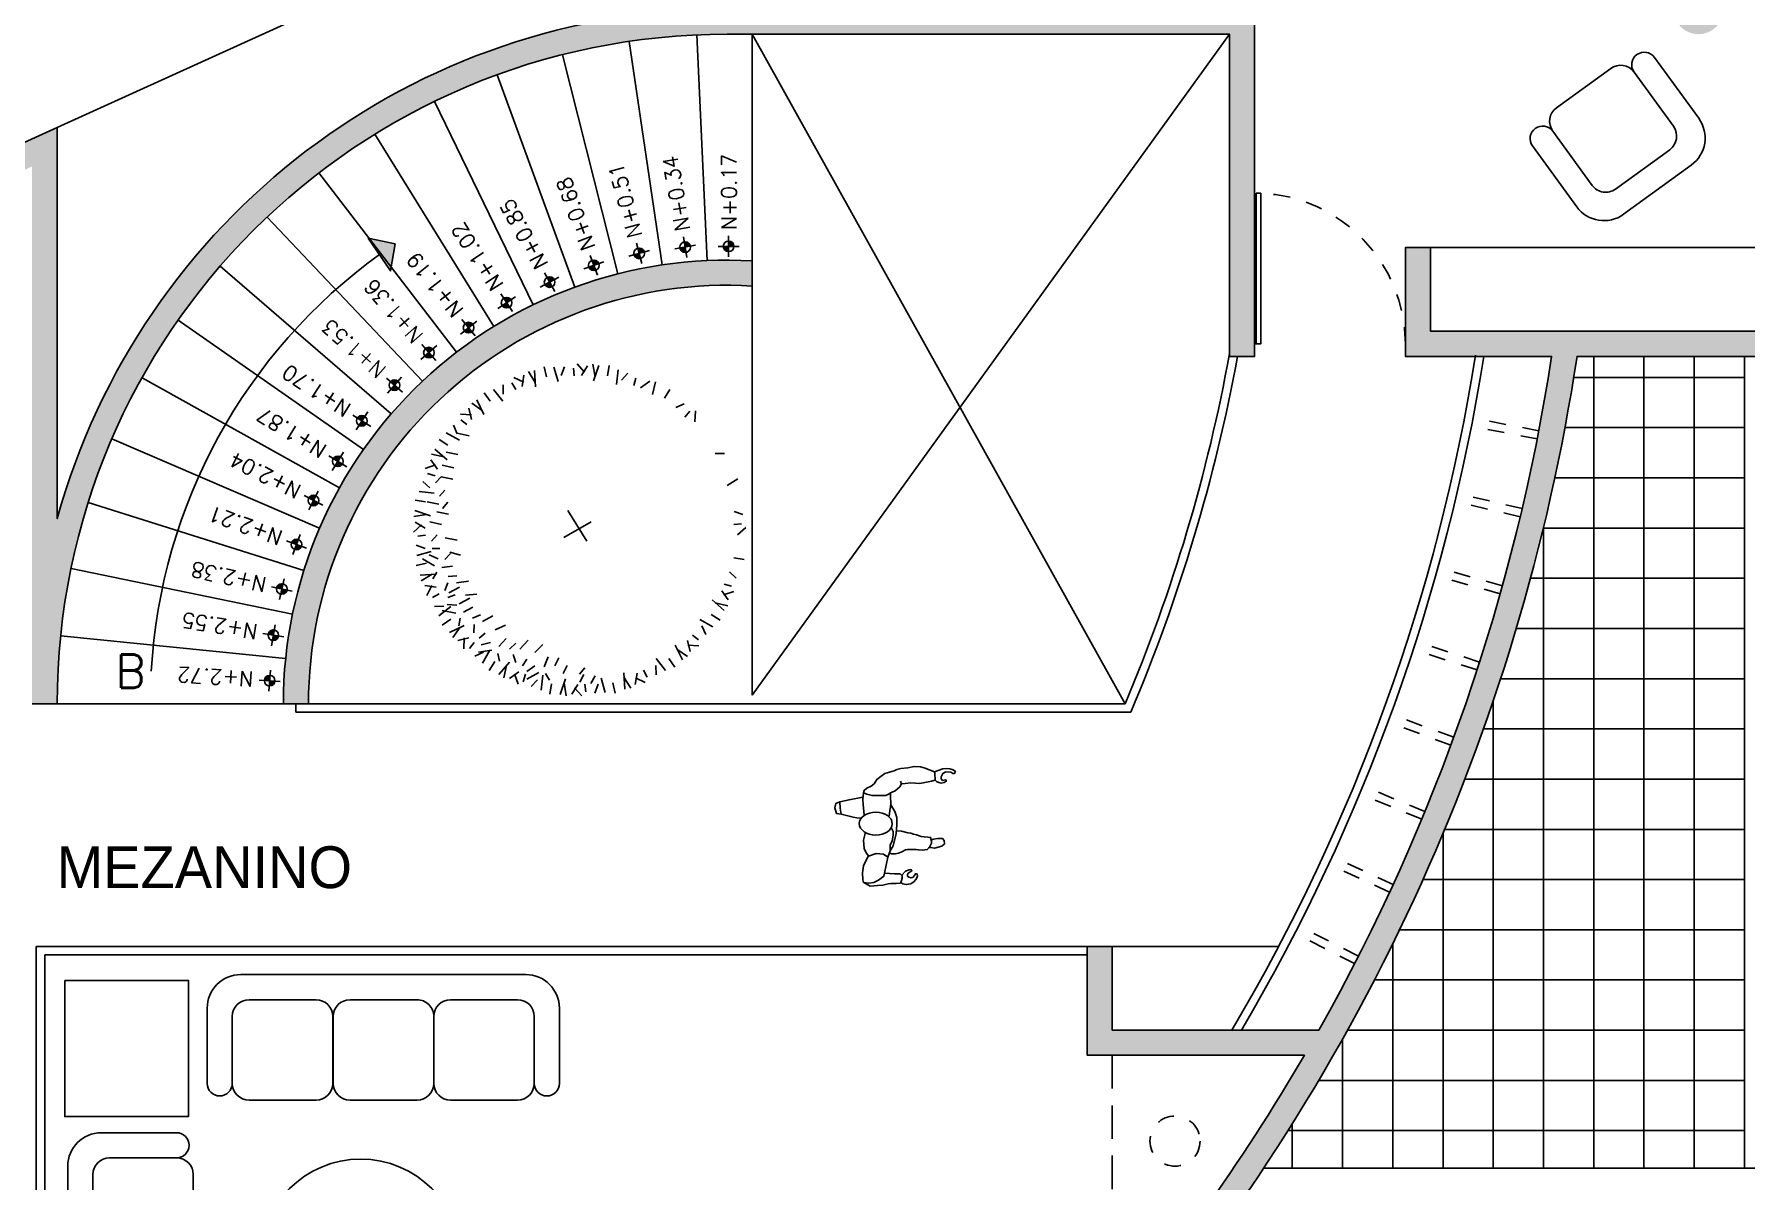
# Model space of a CAD drawing. Extents: x 2414.5 to 2499.6, y 2435.1 to 2467.4.
# Drawn here: x 2479.27 to 2489.49, y 2455.45 to 2462.3 of the extents above; entities that cross this region are included whole.
import ezdxf

# ---------------------------------------------------------------- set-up
doc = ezdxf.new("R2010")
doc.units = 0
doc.header["$LTSCALE"] = 4
doc.header["$MEASUREMENT"] = 0
doc.linetypes.add('HIDDEN2', pattern=[0.1875, 0.125, -0.0625])
doc.linetypes.add('OCULTA1', pattern=[0.15000000000000002, 0.1, -0.05])
doc.layers.get('0').update_dxf_attribs({"linetype": 'CONTINUOUS'})
for name, color, linetype in [('AMBIENTE', 7, 'CONTINUOUS'), ('calidad', 251, 'CONTINUOUS'), ('MUE', 7, 'CONTINUOUS'), ('MUEBLES', 7, 'CONTINUOUS'), ('Muros', 2, 'CONTINUOUS'), ('NIVEL', 7, 'CONTINUOUS'), ('Pisos', 8, 'CONTINUOUS'), ('PUERTA', 7, 'CONTINUOUS'), ('TREE', 7, 'CONTINUOUS')]:
    doc.layers.add(name, color=color, linetype=linetype)
doc.styles.add('INCESED901 NDLT BT', font='')
doc.styles.add('ROMANS', font='ROMANS.SHX')
doc.styles.get('INCESED901 NDLT BT').set_extended_font_data('Incised901 NdIt BT')

# ---------------------------------------------------------------- blocks, each defined once
blk = doc.blocks.new('ARBOL-4')
at = {"layer": 'TREE', "color": 7, "linetype": 'ByBlock'}
for p, q in [((-0.131980244508668, 0.4407676417932009), (-0.14039903898788, 0.462323754077488)), ((-0.1325545432664512, 0.4775362781636545), (-0.1051671344409897, 0.4595921490329715)), ((-0.101862698189052, 0.4798959120183497), (-0.1117771930132676, 0.4473156482158345)), ((-0.08722537744824876, 0.4888667905146917), (-0.07116966704279548, 0.453924520719454)), ((-0.07258568456927605, 0.4411756187037668), (-0.06928243438642312, 0.4898104068427642)), ((-0.0362285833164151, 0.4661998354675347), (-0.03906299050754569, 0.4973640817434557)), ((-0.003647133444701467, 0.44778330513833), (-0.01025956415560358, 0.4921688546284315)), ((0.007684564975079411, 0.4647814458028847), (0.02090468212031737, 0.4893344474371872)), ((0.04687607341929834, 0.4586414162907886), (0.04734728854873538, 0.48177840039844)), ((0.06041623852092926, 0.4928309814916361), (0.0788519840571098, 0.4657720602460813)), ((0.08967479878583617, 0.4832657382943637), (0.06804707276319277, 0.4569596123129713)), ((0.1019056176940012, 0.4362890237467809), (0.1235691505862633, 0.4799576099585181)), ((0.1066309264031133, 0.4859522891840129), (0.10809264088698, 0.447525586933665)), ((0.1450715525663782, 0.4454951251337036), (0.154378942507492, 0.4753718150868167)), ((-0.2674405801976718, 0.4173738428980585), (-0.2392352102342556, 0.3912356493817981)), ((-0.2356646462624212, 0.3789153133001548), (-0.2512245686850747, 0.4251120977477001)), ((-0.2116514177168938, 0.4159479352836399), (-0.2261961092397087, 0.4436552638913724)), ((-0.1745023820024016, 0.4114016609208591), (-0.1975970858222809, 0.4498780939534015)), ((-0.1705381645767829, 0.4314423484175052), (-0.1677203958693099, 0.4591854838945153)), ((0.1681251862037243, 0.4160120886343748), (0.1790017112364239, 0.4595494570281744)), ((0.1804261012130155, 0.4007190421153553), (0.202521482770635, 0.4149486871678789)), ((0.1850992172560382, 0.4273798696391964), (0.2067090398440996, 0.4450047655054448)), ((0.2189577621873013, 0.406709281073006), (0.2282472486938332, 0.4279047409109751)), ((0.2679219486349211, 0.4130808250500024), (0.2378736166447197, 0.3970537061047708)), ((0.2445510237537292, 0.4331147237315349), (0.2512284308625112, 0.4010604858410716)), ((0.2846154664071037, 0.4090740453136732), (0.2712606521893122, 0.373013027686909)), ((-0.3224361764189325, 0.3324381528402398), (-0.3304497358915341, 0.359147781275766)), ((-0.290381938528526, 0.3558090777213181), (-0.3064090574739566, 0.372502595493529)), ((-0.3049832693659482, 0.3895590936825499), (-0.2728136819769134, 0.3834615876628789)), ((-0.277530694666666, 0.4034843717249146), (-0.2742225663307636, 0.3695900199244022)), ((0.1944704704369542, 0.364999468214279), (0.2178413953181462, 0.373013027686909)), ((0.2071357296485985, 0.3806851434338228), (0.229231111206218, 0.3949147884863464)), ((0.2612445415259117, 0.364999468214279), (0.2979702806248952, 0.3970537061047708)), ((0.3046476877336772, 0.3569859087417058), (0.3246799090604782, 0.3810265871595391)), ((-0.3544904143095664, 0.3023898208502374), (-0.3785310927271439, 0.3224220421769246)), ((0.2371840616385725, 0.3326037865981277), (0.259279443196192, 0.346833431650623)), ((0.247200172301973, 0.3005495487076359), (0.2692955538595925, 0.3147791937601596)), ((0.3052708275731675, 0.3209952793400532), (0.3048770191194308, 0.3443538615076136)), ((0.3146637983970777, 0.3209248911149132), (0.3413734268326607, 0.3569859087417058)), ((0.3209513409910869, 0.3080869279054355), (0.3621972090054442, 0.3074048316551625)), ((0.3346960197236513, 0.324931670851214), (0.3614056481592343, 0.332945230323844)), ((0.3580669446048432, 0.2928774329607791), (0.3747604623770258, 0.3089045519059823)), ((0.3918169605658477, 0.3074787637982013), (0.3857194545464608, 0.2753091764091948)), ((0.2732906048368022, 0.281631027668567), (0.2987246899490401, 0.3016434769087937)), ((0.3213451494448236, 0.2847283457378467), (0.3505117465647345, 0.2871650169981876)), ((0.3321488770154701, 0.2553595939658351), (0.3525749067957804, 0.2666978369244646)), ((0.4057422386083545, 0.2800261890988338), (0.3718478868077, 0.2767180607630166)), ((0.4196317097814699, 0.269936074629868), (0.3934935162651527, 0.2417307046664234)), ((-0.424884375207057, 0.182841350372513), (-0.442509271073277, 0.2044511729606597)), ((-0.4306192292992819, 0.2422931568703177), (-0.398564991408648, 0.248970563979185)), ((-0.4042137866406392, 0.2166998953038046), (-0.4254092464786936, 0.2259893818102796)), ((0.268807627443266, 0.2418120451635843), (0.3013129281180227, 0.2500315206116568)), ((0.3002999237637596, 0.2082091482384953), (0.3344745762155981, 0.2193200257804051)), ((0.3601712002966906, 0.2237600869088681), (0.3649167166593088, 0.2480066813021438)), ((0.3811731801836231, 0.2381601406947027), (0.4273699646309979, 0.2537200631174699)), ((0.3980189924607203, 0.1977571669368672), (0.4056380391834864, 0.2198417446555254)), ((0.4182058021669945, 0.2141469121491753), (0.4459131307748976, 0.2286916036719333)), ((0.336457574496535, 0.1984057985739014), (0.3620872667402182, 0.2042202254590109)), ((0.354504046145621, 0.1717047504822915), (0.3852489289993173, 0.1818113319217787)), ((0.4007198922788575, 0.1581796551819821), (0.4289609190198007, 0.1504938134572171)), ((0.4083389390016237, 0.1802642329006403), (0.4468640861553013, 0.1655163543977096)), ((0.4136595278043842, 0.1769978764346831), (0.452135960836813, 0.200092580254676)), ((0.4337002153010872, 0.1730336590091497), (0.4614433507779268, 0.1702158903015629)), ((-0.4834567947518735, 0.1043730595198156), (-0.4450300925013835, 0.1058347740035117)), ((0.3366725312664585, 0.135820415025762), (0.3700287486176421, 0.1324267278554316)), ((0.4008273706635919, 0.126886963407884), (0.4238994676020411, 0.1305553130157477)), ((0.416352073135613, 0.08760894078105252), (0.4291042235327041, 0.1087702244251147)), ((0.4430255086767829, 0.1344757389408642), (0.4645816209608711, 0.1428945334201899)), ((0.4821537789018748, 0.1043581926212482), (0.4495735150994733, 0.1142726874456343)), ((0.4797941450472081, 0.1350500376985906), (0.4618500159165251, 0.1076626288730438)), ((0.3547727421075706, 0.0934730210471173), (0.3906865547639882, 0.09222541115400418)), ((0.3853968766291018, 0.07189424082227447), (0.4114695604198459, 0.06859214384579104)), ((0.4430238417294277, 0.05022948146401518), (0.4577367741489979, 0.06837632872722565)), ((0.4434334855870929, 0.07508117900150069), (0.4920682737263178, 0.07177792881873302)), ((0.4911246573981316, 0.08972087188038813), (0.4561823876028939, 0.073665161474878)), ((-0.462285951370859, 0.005426698091667959), (-0.48683895300519, 0.0186468152368775)), ((0.0008256642795458902, 0.04045030957337303), (0.004164367833936922, -0.06773274330697632)), ((0.364193408068104, 0.0130096981878296), (0.3943772899981468, -0.001587822842623154)), ((0.3881597776519357, 0.01333742632095891), (0.4240735903085806, 0.01208981642784579)), ((0.3932227165737459, 0.04063120614347326), (0.4255701105505523, 0.0396129169034225)), ((0.4320255511149753, 0.01211502357591598), (0.4559347228587285, -0.004766305190941011)), ((0.4467384835345456, 0.0302618708391833), (0.4778962085106286, 0.00322702188654489)), ((0.4500411720218835, 0.006142627877096629), (0.4944267215118998, 0.01275505858774295)), ((0.4684577023510883, 0.03872407774863973), (0.4996219486270093, 0.04155848493994085)), ((-0.03923877837382861, -0.003624267526049607), (0.05424492115071189, -0.003624267526049607)), ((0.3667183808722712, -0.03297447214956151), (0.4000396178953451, -0.04643008931179793)), ((0.3981758883153361, -0.03073715077843531), (0.4340897009715263, -0.03198476067154843)), ((0.4214238168347038, -0.01732724774126382), (0.4443591455324167, -0.021771248585992)), ((0.4225783902591047, -0.05954627672736024), (0.4417990771514724, -0.0440226669471997)), ((0.4608992831742853, -0.0443805789870737), (0.4840362672819083, -0.04485179411659601)), ((0.4670393126864383, -0.005189070542911622), (0.4915923143205418, -0.01840918768812116)), ((0.3847765730404262, -0.09578020146113886), (0.4148249050304003, -0.1078005406700413)), ((0.3881152765948173, -0.06372596357064708), (0.4114862014760092, -0.07574630277957795)), ((0.4348571263569738, -0.1037937609337405), (0.4548893476837748, -0.09177342172480962)), ((0.4385468906302776, -0.09941012326203236), (0.4822154768421569, -0.1210736561540386)), ((0.4855236051780594, -0.08717930435349786), (0.459217479196468, -0.06555157833074077)), ((0.4950888483749623, -0.05792074408887515), (0.4680299271294643, -0.0763564896247999)), ((-0.4750407837316288, -0.1348124101498627), (-0.4570966546007185, -0.1074250013242875)), ((-0.4382721473609763, -0.1342381113921363), (-0.4598282596452918, -0.1426569058714335)), ((0.3480508339414428, -0.1118073204063421), (0.3714217588226347, -0.1358479988242038)), ((0.3714217588226347, -0.131841219087903), (0.3947926837035993, -0.123827659615273)), ((0.4114862014760092, -0.1358479988242038), (0.4281797192481918, -0.1598886772420656)), ((0.4315184228025828, -0.123827659615273), (0.4515506441291564, -0.1598886772420656)), ((0.4477529920172856, -0.1425760581343809), (0.4776296819702566, -0.1518834480754947)), ((0.4882101560676801, -0.1041354319710592), (0.4497834538171901, -0.1055971464547838)), ((-0.4289468539852805, -0.1727960314604218), (-0.4566899894623475, -0.169978262752835)), ((0.3346960197236513, -0.1558818975057363), (0.3614056481592343, -0.1799225759235981)), ((0.3780991659314168, -0.1999564746051306), (0.4014700908126088, -0.1919429151325005)), ((0.3914539801492083, -0.1598886772420656), (0.4114862014760092, -0.171909016450968)), ((0.4182699555178715, -0.1656296917716134), (0.4618073239116711, -0.1765062168041709)), ((0.4296377365226363, -0.1826037228238135), (0.4472626323890836, -0.2042135454119318)), ((-0.4134524408516427, -0.2139092846004189), (-0.441159769459091, -0.2284539761232054)), ((-0.4148783484658907, -0.2696984470811685), (-0.3887401549495735, -0.2414930771176955)), ((0.3180025019514687, -0.2360174922318947), (0.3447121303870517, -0.260058170649728)), ((0.3513895374958338, -0.219990373286663), (0.3780991659314168, -0.2440310517045248)), ((0.4153386919335844, -0.2654264542026965), (0.3993115729883812, -0.2353781222126941)), ((0.4353725906150885, -0.2420555293215898), (0.4033183527244546, -0.2487329364304856)), ((0.4089671479564458, -0.2164622677550767), (0.4301626077942728, -0.2257517542615233)), ((-0.4009888772927752, -0.2797885615501343), (-0.3670945254921207, -0.2764804332142603)), ((-0.3533135832890366, -0.2926398054120227), (-0.3700071010612191, -0.3086669243572544)), ((0.2912928735158857, -0.3041327477491222), (0.3146637983970777, -0.2961191882765206)), ((0.3013089841792862, -0.2680717301223581), (0.3246799090604782, -0.260058170649728)), ((0.3280186126148692, -0.2760852895949881), (0.3547282410504522, -0.3001259680128499)), ((0.359243775625373, -0.3021521933015379), (0.3832844540429505, -0.3221844146281967)), ((0.3672573350977473, -0.2587490470938008), (0.3993115729883812, -0.2954747861926421)), ((0.4113319121970562, -0.282119971974879), (0.3752708945703489, -0.2687651577570875)), ((-0.329942658408072, -0.3246940433025145), (-0.3566522868434276, -0.3327076027750877)), ((-0.3099104370812711, -0.3206872635661853), (-0.3366200655168541, -0.3567482811929494)), ((-0.2998943264178706, -0.3567482811929494), (-0.3199265477446716, -0.3807889596108112)), ((0.2345349130903287, -0.3482073248485165), (0.2612445415259117, -0.3722480032663498)), ((0.2545671344171296, -0.3201598666943823), (0.2812767628527126, -0.3442005451122157)), ((0.2812767628527126, -0.3442005451122157), (0.3046476877336772, -0.3361869856395856)), ((0.2951352998443326, -0.3555714501726186), (0.3111624187893085, -0.3722649679448296)), ((0.3231827579984383, -0.3121683039648815), (0.359243775625373, -0.3388779324003792)), ((0.3271895377347391, -0.3322005252915119), (0.3352030972073408, -0.3589101537270665)), ((-0.2564911802101051, -0.3647618406655795), (-0.2932169193090886, -0.3968160785560144)), ((-0.2798621050912971, -0.4088364177649737), (-0.2665072908735056, -0.3727754001382095)), ((-0.2631685873191145, -0.4128431975012745), (-0.2331202553291405, -0.3968160785560144)), ((-0.2397976624379226, -0.432877096182807), (-0.246475069546932, -0.4008228582923437)), ((-0.2142044008714947, -0.4064716535242781), (-0.2234938873780266, -0.4276671133622187)), ((0.147728620675025, -0.4083090208931424), (0.1744382491103806, -0.4323496993110041)), ((0.2044865811003547, -0.376254783002679), (0.2311962095359377, -0.4002954614205123)), ((0.2404180075782278, -0.3786776857513985), (0.2559779300008813, -0.4248744701989722)), ((0.2721939415134784, -0.417136215349359), (0.2439885715498349, -0.3909980218330418)), ((0.3097366306817548, -0.3893214661337936), (0.27756704329272, -0.3832239601141794)), ((0.2822840559824726, -0.4032467441762151), (0.2789759276465702, -0.3693523923756743)), ((-0.1803458559402316, -0.4271422420904969), (-0.201955678528293, -0.4447671379566884)), ((-0.1633718248879177, -0.4157744610856469), (-0.1742483499206173, -0.4593118294794749)), ((-0.1403181912510263, -0.4452574975849757), (-0.1496255811919127, -0.4751341875380888)), ((-0.09715225637864933, -0.436051396198053), (-0.118815789270684, -0.4797199824097902)), ((-0.1018775650877615, -0.4857146616353134), (-0.1033392795714008, -0.4472879593849655)), ((-0.08492143747002956, -0.4830281107456642), (-0.06329371144738616, -0.4567219847642718)), ((-0.0421227121037191, -0.4584037887420891), (-0.04259392723315614, -0.4815407728497405)), ((0.008400494760508082, -0.4475456775896305), (0.01501292547118283, -0.491931227079732)), ((0.07733904588508267, -0.4409379911550388), (0.07403579570222973, -0.4895727792940363)), ((0.091978738763828, -0.4886291629659354), (0.07592302835837472, -0.4536868931707261)), ((0.1066160595046313, -0.4796582844696502), (0.1165305543290742, -0.447078020667135)), ((0.1373079045822578, -0.477298650614955), (0.1099204957565689, -0.459354521484272)), ((0.1367336058242472, -0.4405300142445014), (0.1451524003036866, -0.4620861265287317)), ((0.1752915258925896, -0.4312047208687488), (0.1724737571851165, -0.4589478563457874)), ((0.1792557433182083, -0.4111640333721027), (0.2023504471380875, -0.4496404664046736)), ((0.2164047790327004, -0.4157103077348836), (0.2309494705552879, -0.4434176363426729)), ((-0.05566287720535001, -0.4925933539428797), (-0.07409862274153056, -0.4655344326973818)), ((-0.00293120365950017, -0.4645438182541852), (-0.01615132080473813, -0.4890968198884309)), ((0.04098194463222171, -0.4659622079188352), (0.04381635182335231, -0.4971264541946994))]:
    blk.add_line(p, q, dxfattribs=at)
blk = doc.blocks.new('NIV')
at = {"layer": 'NIVEL', "color": 7}
for p, q in [((-0.1500000000000057, 0), (0.1500000000000057, 0)), ((0, -0.1499999999999999), (0, 0.1499999999999999))]:
    blk.add_line(p, q, dxfattribs=at)
at = {"layer": 'NIVEL', "color": 7, "const_width": 0.07500000000000284}
for points in [[(0, 0.03750000000000853, 0.4142135623730951), (-0.03750000000000853, 0, 1)], [(0, -0.03750000000000853, 0.4142135623730951), (0.03750000000000853, 0, 1)]]:
    blk.add_lwpolyline(points, format="xyb", dxfattribs=at)
at = {"layer": 'NIVEL', "color": 7}
blk.add_circle((0, 0), 0.075, dxfattribs=at)
blk = doc.blocks.new('NIVEL')
at = {"layer": 'NIVEL', "xscale": 0.84375, "yscale": 0.84375, "zscale": 1.125}
blk.add_blockref('NIV', (0, 0), dxfattribs=at)
at = {"layer": 'NIVEL', "color": 2, "style": 'ROMANS'}
blk.add_attdef('NIVEL', (0.1467917008016002, -0.05229476543413014), '', height=0.1125000000000007, dxfattribs=at)
blk = doc.blocks.new('Man-plan')
for points in [[(0.450873049834204, 0.6609746615876624), (0.4734806492403401, 0.6630933307008071), (0.5059789991718979, 0.6666243972882491), (0.5342385973825934, 0.6645057281751043), (0.5603786218268105, 0.6637996023396528), (0.6310275184005256, 0.6765114712151234), (0.651515544040187, 0.6828674785545559), (0.6501026927685842, 0.7217096484266019), (0.6478986131199136, 0.7321252596554615), (0.5872251708598561, 0.7556082084335127), (0.5639110468648916, 0.7633766132472424), (0.5264672227176064, 0.7647891565249356), (0.4883168739814927, 0.7563144800723585), (0.4480469514789007, 0.7520771418460708), (0.4233199762123334, 0.7464274061454841), (0.406364177704706, 0.7379527296929069), (0.3519645550497934, 0.7231220459008991), (0.3300634802324822, 0.7061728387991408), (0.3039234557882615, 0.6871048167808436), (0.287674181869459, 0.6602683899488166), (0.2693055320902289, 0.647556521073346), (0.2445783589176145, 0.6341382347556355), (0.228329084998812, 0.6214263658801649), (0.2241915014567548, 0.6080582592511979)], [(0.6974374653473348, 0.7506647443717718), (0.6706623603973618, 0.7412273281109183), (0.6478986131199136, 0.7321252596554615)], [(0.6974374653473348, 0.7506647443717718), (0.7193468760843773, 0.7517417779177455), (0.7391202391215295, 0.749958472732926), (0.7602854709229679, 0.7451541156319427), (0.7727752338240602, 0.7340590576621087), (0.7682650740764242, 0.7226172885919794), (0.7568160961524009, 0.7219238159313247), (0.7450202356595234, 0.7309385568393229), (0.7151835989055956, 0.733365585001454), (0.698877510029829, 0.7229639996922748), (0.6889595660935228, 0.7026416264083046), (0.6889595660935228, 0.7026416264083046), (0.6889595660935228, 0.689929757532834), (0.6967309407585098, 0.6800426836059597), (0.7137958627244193, 0.6841312967978558), (0.7183060224720553, 0.6820509797360199), (0.718632015575821, 0.6765114712151234), (0.7052088400123253, 0.6680369405659405), (0.687546516915873, 0.6645057281751043), (0.673204150454683, 0.66887560470435), (0.6603674363494835, 0.6747698447895624), (0.651515544040187, 0.6828674785545559)], [(0.2241915014567548, 0.6080582592511979), (0.2431653097399646, 0.5988272772744256), (0.2756638575775661, 0.5903526008218503), (0.3201725318010169, 0.5903526008218503), (0.3576165538543492, 0.591058872460696), (0.3772472921085592, 0.601798940602365), (0.3861043969721067, 0.6067372147735773), (0.39505470850928, 0.6104641446464795), (0.4137012595136439, 0.6187567011173613), (0.4264655634268883, 0.630402581146695), (0.4418510476536557, 0.6437005741340799), (0.450873049834204, 0.6609746615876624), (0.4445145264408197, 0.6772177428539692)], [(0.08253605389323582, 0.5527918969766041), (0.05931370028066544, 0.5440592553775946), (0.05300337511634756, 0.5171883629737158), (0.06342920732333271, 0.4826400727401575), (0.0914580543171688, 0.4790102766703725)], [(0.08253605389323582, 0.5527918969766041), (0.1379913074043948, 0.5652545878523245), (0.2195282420714015, 0.5812360534020353)], [(0.08253605389323582, 0.5527918969766041), (0.0848296792205952, 0.515269013516296), (0.0914580543171688, 0.4790102766703725), (0.1392151555638936, 0.4677852858557692), (0.1617437164800894, 0.4616450024981018), (0.1835895625343158, 0.4582337003260215), (0.2102142753518221, 0.456186939206799), (0.2109370603746747, 0.456092722050538)], [(0.2241915014567548, 0.6080582592511979), (0.2199406392783736, 0.5667715263598705), (0.2214581828489948, 0.5349143596674679), (0.2260110114669054, 0.496989293141489), (0.2289804049169436, 0.4724191022254319)], [(0.3861043969721067, 0.6067372147735773), (0.385357044503003, 0.5789076176338135), (0.3883921316442454, 0.5470504509414109), (0.385357044503003, 0.5167103685599486), (0.3838395009323854, 0.5167103685599486), (0.3779098122803184, 0.4673158668007602)], [(0.3883921316442454, 0.5349143596674679), (0.4111558789216936, 0.4954722088305488), (0.4232966232987536, 0.459064080812114), (0.4232966232987536, 0.4150708228457702), (0.4202613382514642, 0.3634927265383006), (0.402050419591923, 0.2906763246980386), (0.3838395009323854, 0.2603362423165763)], [(0.2533273894562171, 0.2299960141317197), (0.239669299414583, 0.2482001510426333), (0.2275285550375266, 0.2739892720980652), (0.2244934678962842, 0.3240504298979872), (0.2360821025979938, 0.3723183333340057)], [(0.3898707035544682, 0.3999790326278987), (0.402050419591923, 0.3756286720088493), (0.4005328760213054, 0.3543906580828438), (0.3959800474033948, 0.3210164070795027), (0.3838395009323854, 0.2937103475165248), (0.3838395009323854, 0.2603362423165763), (0.3701812129847042, 0.2224110299872031)], [(0.4204447971573018, 0.3809341658970258), (0.4519809278869324, 0.3777361142606832), (0.4519809278869324, 0.3777361142606832), (0.4899155590315019, 0.3690555634162713), (0.5059121069279122, 0.3663143138122376), (0.5219086548243261, 0.3603750125718594), (0.5415617148504701, 0.3567200130998138), (0.5689843683871736, 0.345755014683677), (0.5863520093792118, 0.3448412648156651), (0.6078331275641737, 0.3430139108830357), (0.6252009664622591, 0.3407294633113107), (0.6252009664622591, 0.3407294633113107), (0.6293142457491356, 0.3192565601181325), (0.6293142457491356, 0.3064640619659738), (0.6201733612369011, 0.2859049086408074), (0.6046337784036808, 0.2676300570839718), (0.5772111248669773, 0.264888807479938), (0.5525306575215225, 0.2658025573479499), (0.5379054006267836, 0.2694575568199955), (0.4862592448078153, 0.2676300570839718), (0.4748331391675222, 0.2658025573479499), (0.4528950559193667, 0.2543807568995042), (0.4341561239256571, 0.2461570080874012), (0.4135891337731259, 0.2425020086153555), (0.3916510505249704, 0.2434157584833674), (0.3797677819154366, 0.2484414556591261)], [(0.6280572433292859, 0.325818597216158), (0.6420002994602374, 0.3309817950863054), (0.6687928254714217, 0.3343818951241598), (0.6960106841456828, 0.333956920464476), (0.7057920313266407, 0.3224815954517334), (0.7079184201010125, 0.3020809952246069), (0.6917579065969395, 0.288905620192937), (0.6477374762005674, 0.2772561347089565), (0.6477374762005674, 0.2772561347089565), (0.6267133230787991, 0.2809111341810021), (0.6137753923829695, 0.2783807728692278)], [(0.2529722705947428, 0.227768948509409), (0.2244934678962842, 0.1708327878763409), (0.218423095707756, 0.1283566142209356), (0.2199406392783736, 0.08739752487646868), (0.2244934678962842, 0.0707104722764953), (0.256362674503503, 0.0676764494580091), (0.2867143375401042, 0.0707104722764953), (0.2867143375401042, 0.0707104722764953), (0.314030715529416, 0.08588044056553024), (0.3458999221366348, 0.1086355388024742), (0.3504527507545419, 0.1268396757133896), (0.3701812129847042, 0.2224110299872031), (0.3443823785660136, 0.2406151668981167), (0.2988548840111136, 0.2451661282241488), (0.2548451309328819, 0.2284790756241737)], [(0.3505043498065241, 0.1270896390009586), (0.409638335351076, 0.1238056528949034), (0.443025085528916, 0.1222885685839632), (0.4551658299059724, 0.1116695616209604), (0.4551658299059724, 0.09801653183947145), (0.4506130012880654, 0.08284641774704404), (0.4445426290995371, 0.0676764494580091), (0.4202613382514642, 0.06615936514706888), (0.4042847087025833, 0.06594949223653195), (0.3880718951356953, 0.06476393303096682), (0.3880718951356953, 0.06476393303096682), (0.3718590815688074, 0.06239281461983656), (0.3398295499481065, 0.05554035818406611), (0.3079603433408842, 0.05250633536558169), (0.2639505902626524, 0.0494723125470955), (0.22595854032188, 0.07057099396362787)], [(0.4521306810521892, 0.1143242807889973), (0.4748942921361348, 0.1389757669873308), (0.4960254705938621, 0.1469628223569653), (0.5070976409787065, 0.1489387375462191), (0.5130290995462543, 0.141430179090952), (0.5130290995462543, 0.141430179090952), (0.5007706374479004, 0.1335264678738725), (0.4904893510838134, 0.126808265402294), (0.4861395919225272, 0.1196949101689032), (0.4873258836360368, 0.1098152333025058), (0.4944437025523473, 0.1023066748472386), (0.5082839326922161, 0.09993555643610835), (0.5201469184625648, 0.1023066748472386), (0.5276602137068805, 0.1113959957299473), (0.5343825562951858, 0.123646791007475), (0.5446638426592728, 0.1228563845637222), (0.5458502030080354, 0.1106056397462586), (0.5430821432530111, 0.09993555643610835), (0.5371506160502102, 0.0892655235860222), (0.5276602137068805, 0.07740993153037092), (0.5070976409787065, 0.06397357704727809), (0.4790217730062167, 0.05883613700314118), (0.4600408996843044, 0.06278801784171296), (0.4461694168082602, 0.07158339719428497)]]:
    blk.add_lwpolyline(points)
blk.add_ellipse((0.2974444477509586, 0.4227957266806133), major_axis=(0.09865141952523801, -0.0007758274534842926), ratio=0.6946947579693875)

msp = doc.modelspace()

# ---------------------------------------------------------------- hatches: boundary and pattern name
at = {"layer": 'calidad'}
h = msp.add_hatch(color=256, dxfattribs=at)
edge = h.paths.add_edge_path()
edge.add_line((2478.352596866088, 2458.452136129383), (2477.052596866088, 2458.452136129383))
edge.add_line((2477.052596866088, 2458.452136129383), (2477.052596866088, 2460.19021406863))
edge.add_line((2477.052596866088, 2460.19021406863), (2478.484249316173, 2461.162992491958))
edge.add_line((2478.484249316173, 2461.162992491958), (2479.252596866089, 2461.512160541719))
edge.add_line((2479.252596866089, 2461.512160541719), (2479.252596866088, 2458.302136129385))
edge.add_line((2479.252596866088, 2458.302136129385), (2479.402596866088, 2458.302136129385))
edge.add_arc((2483.402596866088, 2458.302136129383), 4, 90, 179.9999999999804, ccw=False)
edge.add_line((2483.402596866088, 2462.302136129383), (2486.402596866089, 2462.302136129384))
edge.add_line((2486.402596866089, 2462.302136129384), (2486.402596866089, 2460.377136129383))
edge.add_line((2486.402596866089, 2460.377136129383), (2486.552596866089, 2460.377136129383))
edge.add_line((2486.552596866089, 2460.377136129383), (2486.552596866089, 2462.452136129383))
edge.add_line((2486.552596866089, 2462.452136129383), (2483.552596866089, 2462.452136129383))
edge.add_line((2483.552596866089, 2462.452136129383), (2483.552596866089, 2463.466253600421))
edge.add_line((2483.552596866089, 2463.466253600421), (2486.402596866089, 2464.761408302121))
edge.add_line((2486.402596866089, 2464.761408302121), (2486.402596866089, 2463.352136129383))
edge.add_line((2486.402596866089, 2463.352136129383), (2486.552596866089, 2463.352136129383))
edge.add_line((2486.552596866089, 2463.352136129383), (2486.552596866089, 2464.829574339053))
edge.add_line((2486.552596866089, 2464.829574339053), (2488.632462820585, 2465.774749135498))
edge.add_line((2488.632462820585, 2465.774749135498), (2495.574817742418, 2467.117207407522))
edge.add_line((2495.574817742418, 2467.117207407522), (2499.356786161851, 2467.211762593222))
edge.add_line((2499.356786161851, 2467.211762593222), (2499.350857926943, 2465.027136129383))
edge.add_line((2499.350857926943, 2465.027136129383), (2496.518646383786, 2465.027136129383))
edge.add_line((2496.518646383786, 2465.027136129383), (2496.518646383786, 2464.977136129383))
edge.add_line((2496.518646383786, 2464.977136129383), (2497.418646383786, 2464.977136129383))
edge.add_line((2497.418646383786, 2464.977136129383), (2497.418646383787, 2464.927136129383))
edge.add_line((2497.418646383787, 2464.927136129383), (2496.518646383786, 2464.927136129383))
edge.add_line((2496.518646383786, 2464.927136129383), (2496.518646383786, 2464.877136129383))
edge.add_line((2496.518646383786, 2464.877136129383), (2499.350450884709, 2464.877136129383))
edge.add_line((2499.350450884709, 2464.877136129383), (2499.338999429858, 2460.657136129384))
edge.add_line((2499.338999429858, 2460.657136129384), (2497.263646383786, 2460.657136129384))
edge.add_line((2497.263646383786, 2460.657136129384), (2497.263646383785, 2460.577136129384))
edge.add_line((2497.263646383785, 2460.577136129384), (2499.138456706881, 2460.577136129384))
edge.add_line((2499.138456706881, 2460.577136129384), (2499.138456706881, 2460.457136129383))
edge.add_line((2499.138456706881, 2460.457136129383), (2497.263646383786, 2460.457136129383))
edge.add_line((2497.263646383786, 2460.457136129383), (2497.263646383786, 2460.377136129383))
edge.add_line((2497.263646383786, 2460.377136129383), (2499.488240169966, 2460.377136129383))
edge.add_line((2499.488240169966, 2460.377136129383), (2499.507204088612, 2467.365570152641))
edge.add_line((2499.507204088612, 2467.365570152641), (2495.558592530423, 2467.266848625188))
edge.add_line((2495.558592530423, 2467.266848625188), (2488.586560781402, 2465.91865168054))
edge.add_line((2488.586560781402, 2465.91865168054), (2483.402596866089, 2463.562849842519))
edge.add_line((2483.402596866089, 2463.562849842519), (2483.402596866086, 2462.452136129383))
edge.add_arc((2483.402596866087, 2458.302136129384), 4.149999999999181, 90.00000000001884, 164.548306569064)
edge.add_line((2479.402596866088, 2459.407803348758), (2479.402596866089, 2461.745088857678))
edge.add_line((2479.402596866089, 2461.745088857678), (2478.410535833646, 2461.294256397839))
edge.add_line((2478.410535833646, 2461.294256397839), (2476.902596866089, 2460.269642853365))
edge.add_line((2476.902596866089, 2460.269642853365), (2476.902596866088, 2458.452136129383))
edge.add_line((2476.902596866088, 2458.452136129383), (2476.902596866088, 2458.302136129384))
edge.add_line((2476.902596866088, 2458.302136129384), (2476.902596866088, 2453.302136129383))
edge.add_line((2476.902596866088, 2453.302136129383), (2477.552596866088, 2453.302136129383))
edge.add_line((2477.552596866088, 2453.302136129383), (2477.552596866088, 2453.452136129382))
edge.add_line((2477.552596866088, 2453.452136129382), (2477.052596866088, 2453.452136129382))
edge.add_line((2477.052596866088, 2453.452136129382), (2477.052596866088, 2458.302136129384))
edge.add_line((2477.052596866088, 2458.302136129384), (2478.352596866088, 2458.302136129385))
edge.add_line((2478.352596866088, 2458.302136129385), (2478.352596866088, 2458.452136129383))
h = msp.add_hatch(color=256, dxfattribs=at)
edge = h.paths.add_edge_path()
edge.add_arc((2489.202596866087, 2462.452136129384), 0.15, 0, 360)
h = msp.add_hatch(color=256, dxfattribs=at)
edge = h.paths.add_edge_path()
edge.add_line((2485.702596866088, 2456.352136129383), (2485.702596866088, 2456.852136129383))
edge.add_line((2485.702596866088, 2456.852136129383), (2485.552596866088, 2456.852136129383))
edge.add_line((2485.552596866088, 2456.852136129383), (2485.552596866088, 2456.352136129383))
edge.add_line((2485.552596866088, 2456.352136129383), (2485.552596866088, 2456.202136129383))
edge.add_line((2485.552596866088, 2456.202136129383), (2486.849651860636, 2456.202136129383))
edge.add_arc((2476.594884986876, 2462.176539533426), 11.86818181818106, 319.005014120724, 329.77502142419496, ccw=False)
edge.add_line((2485.552596866084, 2454.391095579579), (2485.664869090428, 2454.291611976614))
edge.add_arc((2476.594884986874, 2462.176539533426), 12.01818181818239, 318.9981626222678, 351.3891007324802)
edge.add_line((2488.477596866087, 2460.377136129378), (2489.802596866089, 2460.377136129383))
edge.add_line((2489.802596866089, 2460.377136129383), (2489.802596866089, 2460.527136129383))
edge.add_line((2489.802596866089, 2460.527136129383), (2487.602596866089, 2460.527136129383))
edge.add_line((2487.602596866089, 2460.527136129383), (2487.602596866089, 2461.027136129383))
edge.add_line((2487.602596866089, 2461.027136129383), (2487.452596866089, 2461.027136129383))
edge.add_line((2487.452596866089, 2461.027136129383), (2487.452596866089, 2460.377136129383))
edge.add_line((2487.452596866089, 2460.377136129383), (2488.325864786489, 2460.377136129383))
edge.add_arc((2476.594884986867, 2462.17653953343), 11.86818181819016, 330.6095949021777, 351.27942617658573, ccw=False)
edge.add_line((2486.935584414689, 2456.352136129384), (2485.702596866088, 2456.352136129383))
h = msp.add_hatch(color=256, dxfattribs=at)
edge = h.paths.add_edge_path()
edge.add_line((2483.552596866088, 2460.947887440448), (2483.552596866088, 2460.797632072077))
edge.add_arc((2483.402596866089, 2458.302136129384), 2.500000000000073, 86.56018723249326, 179.9999999999896)
edge.add_line((2480.902596866088, 2458.302136129384), (2480.752596866088, 2458.302136129384))
edge.add_arc((2483.402596866088, 2458.302136129384), 2.650000000000091, 86.75510832825319, 179.9999999999902, ccw=False)
at = {"layer": 'Muros'}
h = msp.add_hatch(color=7, dxfattribs=at)
h.paths.add_polyline_path([(2481.393027680389, 2460.887669087952), (2481.259874967987, 2461.083192565101), (2481.315095492097, 2461.071287337876), (2481.402179298016, 2460.94341214683)])
h.paths.add_polyline_path([(2481.402179298016, 2460.94341214683), (2481.315095492097, 2461.071287337876), (2481.41947855155, 2461.048782950942)])
msp.add_hatch(color=7, dxfattribs=at).paths.add_polyline_path([(2481.402179298016, 2460.94341214683), (2481.315095492097, 2461.071287337876), (2481.41947855155, 2461.048782950942)])

# ---------------------------------------------------------------- linework, layer by layer
at = {"layer": 'MUE'}
msp.add_lwpolyline([(2488.818102371182, 2462.075428317381, -1), (2488.939448117566, 2462.163605467678), (2489.203979568458, 2461.799568228528, -0.4142135623730979), (2489.159754773677, 2461.520204366285), (2488.755268949392, 2461.226280532438, -0.4142135623730929), (2488.47590508715, 2461.270505327219), (2488.211373639264, 2461.634542565896, -1), (2488.332719385647, 2461.722719716192)], format="xyb", dxfattribs=at)
msp.add_lwpolyline([(2488.354831783039, 2461.862401647313), (2488.678420440062, 2462.097540714773, -0.4142135623730951), (2488.818102371183, 2462.075428317382), (2489.053241438642, 2461.751839660359, -0.4142135623730951), (2489.031129041251, 2461.612157729238), (2488.707540384229, 2461.377018661778, -0.4142135623730951), (2488.567858453107, 2461.399131059169), (2488.332719385647, 2461.722719716192, -0.4142135623730951)], format="xyb", close=True, dxfattribs=at)
at = {"layer": 'MUEBLES'}
msp.add_line((2487.602596866089, 2461.027136129383), (2489.602596866088, 2461.027136129383), dxfattribs=at)
at = {"layer": 'MUEBLES', "color": 8}
msp.add_lwpolyline([(2479.447711329532, 2456.649272905759), (2480.185551919624, 2456.649272905759), (2480.185551919624, 2455.834961039933), (2479.447711329532, 2455.834961039933)], close=True, dxfattribs=at)
for points in [[(2480.447860741158, 2456.033491645918, -1), (2480.297860741158, 2456.033491645918), (2480.297860741158, 2456.483491645918, -0.4142135623730979), (2480.497860741158, 2456.683491645918), (2482.20079869008, 2456.683491643766, -0.4142135623730929), (2482.40079869008, 2456.483491643766), (2482.400798687929, 2456.033491645918, -1), (2482.250798687929, 2456.033491645918)], [(2480.115088912657, 2454.388708281035, -1), (2480.115088912657, 2454.238708281035), (2479.665088912657, 2454.238708281035, -0.4142135623730979), (2479.465088912656, 2454.438708281035), (2479.465088914808, 2455.538708283186, -0.4142135623730929), (2479.665088914808, 2455.738708283186), (2480.115088912657, 2455.738708281035, -1), (2480.115088912657, 2455.588708281035)]]:
    msp.add_lwpolyline(points, format="xyb", dxfattribs=at)
for points in [[(2480.547860741158, 2455.933491645918), (2480.947860741158, 2455.933491645918, 0.4142135623730951), (2481.047860741158, 2456.033491645918), (2481.047860741158, 2456.433491645918, 0.4142135623730951), (2480.947860741158, 2456.533491645918), (2480.547860741158, 2456.533491645918, 0.4142135623730951), (2480.447860741158, 2456.433491645918), (2480.447860741158, 2456.033491645918, 0.4142135623730951)], [(2481.550798687928, 2455.933491645918), (2481.150798687929, 2455.933491645918, -0.4142135623730951), (2481.050798687928, 2456.033491645918), (2481.050798687928, 2456.433491645918, -0.4142135623730951), (2481.150798687929, 2456.533491645918), (2481.550798687928, 2456.533491645918, -0.4142135623730951), (2481.650798687929, 2456.433491645918), (2481.650798687929, 2456.033491645918, -0.4142135623730951)], [(2481.750798687929, 2455.933491645918), (2482.150798687929, 2455.933491645918, 0.4142135623730951), (2482.250798687929, 2456.033491645918), (2482.250798687929, 2456.433491645918, 0.4142135623730951), (2482.150798687929, 2456.533491645918), (2481.750798687929, 2456.533491645918, 0.4142135623730951), (2481.650798687929, 2456.433491645918), (2481.650798687929, 2456.033491645918, 0.4142135623730951)], [(2480.215088912656, 2455.488708281035), (2480.215088912656, 2455.088708281035, -0.4142135623730951), (2480.115088912657, 2454.988708281035), (2479.715088912656, 2454.988708281035, -0.4142135623730951), (2479.615088912657, 2455.088708281035), (2479.615088912657, 2455.488708281035, -0.4142135623730951), (2479.715088912656, 2455.588708281035), (2480.115088912657, 2455.588708281035, -0.4142135623730951)]]:
    msp.add_lwpolyline(points, format="xyb", close=True, dxfattribs=at)
msp.add_circle((2481.21412635792, 2454.98111178558), 0.6, dxfattribs=at)
at = {"layer": 'Muros', "color": 7}
for p, q in [((2483.552596866088, 2462.302136129383), (2485.77930913993, 2458.302136129402)), ((2486.402596866089, 2462.302136129384), (2483.552596866089, 2458.352136129384))]:
    msp.add_line(p, q, dxfattribs=at)
at = {"layer": 'Muros', "color": 7, "linetype": 'HIDDEN2', "ltscale": 0.1}
for p, q in [((2488.249111281054, 2459.933021279988), (2487.856483366462, 2460.009462896163)), ((2488.239556079031, 2459.883942790664), (2487.84692816444, 2459.960384406839)), ((2488.149844664499, 2459.467799693961), (2487.760595402166, 2459.559913817598)), ((2488.138330399044, 2459.419143536169), (2487.749081136712, 2459.511257659806)), ((2488.018559973347, 2458.958774086275), (2487.633314698979, 2459.066412734433)), ((2488.032014804367, 2459.006929745571), (2487.646769529999, 2459.114568393729)), ((2487.895810996375, 2458.551151830402), (2487.515188613202, 2458.674142079722)), ((2487.880437215209, 2458.503574032506), (2487.499814832036, 2458.626564281825)), ((2487.741452054308, 2458.101198163597), (2487.366064038804, 2458.239342428105)), ((2487.724184021245, 2458.054274661659), (2487.348796005741, 2458.192418926167)), ((2487.550051414923, 2457.611597780985), (2487.180500834462, 2457.764674129518)), ((2487.56918595849, 2457.657791603543), (2487.199635378029, 2457.810867952076)), ((2487.358319143305, 2457.176254558587), (2486.995199687317, 2457.344017071332)), ((2487.379289457399, 2457.221644490585), (2487.016170001411, 2457.389407003331)), ((2487.149295227618, 2456.748944380919), (2486.793190253821, 2456.931123544483)), ((2487.172067623064, 2456.793457502644), (2486.815962649267, 2456.975636666208))]:
    msp.add_line(p, q, dxfattribs=at)
at = {"layer": 'Muros', "color": 1}
msp.add_line((2485.702596866088, 2456.852136129383), (2486.695657453577, 2456.852136129383), dxfattribs=at)
at = {"layer": 'Muros', "color": 7, "linetype": 'OCULTA1', "ltscale": 0.5}
msp.add_line((2485.702596866088, 2456.202136129383), (2485.702596866088, 2454.567116165348), dxfattribs=at)
at = {"layer": 'Muros'}
msp.add_line((2486.605716822645, 2455.526732004572), (2499.32507756743, 2455.526760974303), dxfattribs=at)
for points in [[(2495.558592530423, 2467.266848625188), (2488.586560781402, 2465.91865168054), (2483.402596866089, 2463.562849842519), (2483.402596866086, 2462.452136129383, 0.3372577377321255), (2479.402596866088, 2459.407803348758), (2479.402596866089, 2461.745088857678), (2478.410535833646, 2461.294256397839)], [(2479.252596866088, 2458.302136129385), (2479.402596866088, 2458.302136129385, -0.4142135623729951), (2483.402596866088, 2462.302136129383), (2486.402596866089, 2462.302136129384), (2486.402596866089, 2460.377136129383), (2486.552596866089, 2460.377136129383), (2486.552596866089, 2462.452136129383), (2483.552596866089, 2462.452136129383), (2483.552596866089, 2463.466253600421), (2486.402596866089, 2464.761408302121), (2486.402596866089, 2463.352136129383), (2486.552596866089, 2463.352136129383), (2486.552596866089, 2464.829574339053), (2488.632462820585, 2465.774749135498), (2495.574817742418, 2467.117207407522)]]:
    msp.add_lwpolyline(points, format="xyb", dxfattribs=at)
msp.add_lwpolyline([(2483.402596866089, 2463.562849842519), (2479.402596866088, 2461.745088857678)], dxfattribs=at)
at = {"layer": 'Muros', "color": 7}
msp.add_lwpolyline([(2481.259874967987, 2461.083192565101), (2481.393027680389, 2460.887669087952), (2481.41947855155, 2461.048782950942)], close=True, dxfattribs=at)
at = {"layer": 'Muros'}
for points in [[(2485.702596866088, 2456.352136129383), (2485.702596866088, 2456.852136129383), (2485.552596866088, 2456.852136129383), (2485.552596866088, 2456.352136129383), (2485.552596866088, 2456.202136129383), (2486.849651860636, 2456.202136129383, -0.04702764481583248), (2485.552596866084, 2454.391095579579), (2485.664869090428, 2454.291611976614, 0.1422807350834555), (2488.477596866087, 2460.377136129378), (2489.802596866089, 2460.377136129383), (2489.802596866089, 2460.527136129383), (2487.602596866089, 2460.527136129383), (2487.602596866089, 2461.027136129383), (2487.452596866089, 2461.027136129383), (2487.452596866089, 2460.377136129383), (2488.325864786489, 2460.377136129383, -0.09043448650986888), (2486.935584414689, 2456.352136129384)], [(2483.552596866088, 2460.947887440448), (2483.552596866088, 2460.797632072077, 0.4319090573383377), (2480.902596866088, 2458.302136129384), (2480.752596866088, 2458.302136129384, -0.4309002663524792)]]:
    msp.add_lwpolyline(points, format="xyb", close=True, dxfattribs=at)
at = {"layer": 'Muros', "color": 1, "linetype": 'HIDDEN2', "ltscale": 0.15}
msp.add_circle((2486.076951425363, 2455.688940079258), 0.15, dxfattribs=at)
at = {"layer": 'Muros', "color": 7}
msp.add_arc((2483.258714323655, 2458.310293502782), 3.299999999999545, 125.8407407485949, 176.7551083282349, dxfattribs=at)
at = {"layer": 'Pisos', "color": 7}
for p, q in [((2483.014986362696, 2460.923635337406), (2482.817524408139, 2462.259116066021)), ((2483.283174385139, 2460.949443869531), (2483.222336517486, 2462.298072340927)), ((2483.552596866088, 2460.947887440448), (2483.552596866088, 2462.302136129383)), ((2482.750805032119, 2460.870728624345), (2482.418760135569, 2462.179256876495)), ((2482.493361209986, 2460.791270621867), (2482.030165687066, 2462.059320268982)), ((2482.245316067908, 2460.686082679574), (2481.65575792544, 2461.900546016464)), ((2482.009233624261, 2460.556252114936), (2481.299407067104, 2461.70457535286)), ((2481.787554240177, 2460.403120973805), (2480.964796676034, 2461.473434007756)), ((2481.582569393768, 2460.228272157809), (2480.655385587114, 2461.20951126663)), ((2481.396397993346, 2460.033513062061), (2480.374372152514, 2460.915535273047)), ((2483.552596866088, 2460.797632072077), (2483.552596866089, 2458.352136129384)), ((2481.230964474468, 2459.820856892285), (2480.124661180624, 2460.594544828102)), ((2481.08797890724, 2459.592501854509), (2479.908833909336, 2460.24985797863)), ((2480.968919319489, 2459.35080843243), (2479.729121324051, 2459.885037718887)), ((2480.875016418526, 2459.098274987311), (2479.587381096183, 2459.503855160218)), ((2480.807240869458, 2458.83751193268), (2479.485078380609, 2459.110250549455)), ((2480.766293261506, 2458.571214750729), (2479.423270670492, 2458.708292538961)), ((2479.402596866088, 2458.302136129385), (2480.752596866088, 2458.302136129384))]:
    msp.add_line(p, q, dxfattribs=at)
at = {"layer": 'Pisos'}
for p, q in [((2488.577376489924, 2455.526736495242), (2488.577376489924, 2460.376761614632)), ((2488.877376489924, 2455.526737178525), (2488.877376489924, 2460.376761614632)), ((2489.177376489924, 2455.526737861808), (2489.177376489924, 2460.376761614632)), ((2489.477376489924, 2455.526447648333), (2489.477376489924, 2460.376761614632)), ((2488.457872539961, 2460.251384856476), (2489.477378846592, 2460.251384856476)), ((2488.405277904916, 2459.951384856476), (2489.477378846592, 2459.951384856476)), ((2488.344790861917, 2459.651384856475), (2489.477378846592, 2459.651384856475)), ((2488.276288809454, 2459.351384856475), (2489.477378846592, 2459.351384856475)), ((2488.277376489924, 2455.52673581196), (2488.277376489923, 2459.355885975105)), ((2488.199629812161, 2459.051384856475), (2489.477378846592, 2459.051384856475)), ((2488.114651028502, 2458.751384856475), (2489.477378846592, 2458.751384856475)), ((2488.0211668339, 2458.451384856475), (2489.477378846592, 2458.451384856475)), ((2487.977376489923, 2455.526735128677), (2487.977376489923, 2458.31965200617)), ((2487.918966585022, 2458.151384856475), (2489.477378846592, 2458.151384856475)), ((2487.807811956909, 2457.851384856474), (2489.477378846592, 2457.851384856474)), ((2487.677376489923, 2455.526734445395), (2487.677376489923, 2457.527337849294)), ((2487.687433766535, 2457.551384856474), (2489.477378846592, 2457.551384856474)), ((2487.55769540602, 2457.251384856474), (2489.477378846592, 2457.251384856474)), ((2487.417931899499, 2456.951384856474), (2489.477378846592, 2456.951384856474)), ((2487.377376489923, 2455.526447648333), (2487.377376489923, 2456.868194664073)), ((2487.267910644132, 2456.651384856474), (2489.477378846592, 2456.651384856474)), ((2487.077376489923, 2455.526447648333), (2487.077376489923, 2456.297896158123)), ((2487.107192483796, 2456.351384856473), (2489.477378846592, 2456.351384856473)), ((2486.935278652588, 2456.051384856473), (2489.477378846592, 2456.051384856473)), ((2486.777376489923, 2455.526447648333), (2486.777376489923, 2455.792315058929)), ((2486.751600668528, 2455.751384856473), (2489.477378846592, 2455.751384856473))]:
    msp.add_line(p, q, dxfattribs=at)
at = {"layer": 'Pisos', "color": 1}
for p, q in [((2480.827596866088, 2458.302136129384), (2480.827596866088, 2458.252136129384)), ((2480.827596866088, 2458.252136129384), (2485.812423967763, 2458.252136129384)), ((2480.902596866088, 2458.302136129384), (2485.779309139972, 2458.302136129384)), ((2479.277596866087, 2456.852136129383), (2479.277596866088, 2450.615536261974)), ((2485.552596866088, 2456.852136129383), (2479.277596866087, 2456.852136129383)), ((2479.327596866087, 2456.802136129383), (2479.327596866088, 2450.627252739229)), ((2485.552596866088, 2456.802136129383), (2479.327596866087, 2456.802136129383))]:
    msp.add_line(p, q, dxfattribs=at)
at = {"layer": 'Pisos', "color": 7, "linetype": 'HIDDEN2', "ltscale": 0.25}
msp.add_line((2479.327596866087, 2456.202136129383), (2479.327596866088, 2450.627252739229), dxfattribs=at)
at = {"layer": 'Pisos', "color": 1}
for radius, start, end in [(9.968181818181206, 337.127794012093, 349.7053676932696), (10.01818181818121, 336.9379298910293, 349.6527361898769), (11.41818181818121, 329.3295740782978, 350.9727622517825), (11.46818181818121, 329.4776087939564, 350.9727622517825)]:
    msp.add_arc((2476.594884986876, 2462.176539533427), radius, start, end, dxfattribs=at)
at = {"layer": 'PUERTA', "color": 1}
msp.add_lwpolyline([(2486.552596866089, 2460.452136129383), (2486.588596866089, 2460.452136129383), (2486.588596866089, 2461.352136129383), (2486.561596866089, 2461.352136129382), (2486.561596866089, 2460.452136129383)], dxfattribs=at)
at = {"layer": 'PUERTA', "linetype": 'HIDDEN2', "ltscale": 0.2}
msp.add_arc((2486.551305287405, 2460.451616213846), 0.901291728641406, 0.03305141560024161, 87.62866992849544, dxfattribs=at)

# ---------------------------------------------------------------- block references
at = {"layer": 'AMBIENTE'}
msp.add_blockref('Man-plan', (2483.992664930719, 2457.162483230526), dxfattribs=at)
at = {"layer": 'NIVEL'}
ref = msp.add_blockref('NIVEL', (2482.877439850993, 2460.992587000069), dxfattribs=dict(at, xscale=0.5000000000001097, yscale=0.5, zscale=0.5, rotation=105.1170488359759))
ref.add_attrib('NIVEL', 'N+0.51', (2482.897453810567, 2461.099362570961), dxfattribs={"color": 1, "height": 0.09, "rotation": 105.1170488359827, "style": 'ROMANS'})
ref = msp.add_blockref('NIVEL', (2483.151840202393, 2461.029976557082), dxfattribs=dict(at, xscale=0.5000000000000635, yscale=0.5, zscale=0.5, rotation=99.80741799626595))
ref.add_attrib('NIVEL', 'N+0.34', (2483.181649078448, 2461.134441919885), dxfattribs={"color": 1, "height": 0.09, "rotation": 99.80741799626595, "style": 'ROMANS'})
ref = msp.add_blockref('NIVEL', (2483.411490205273, 2461.03470794157), dxfattribs=dict(at, xscale=0.5, yscale=0.5, zscale=0.5, rotation=90))
ref.add_attrib('NIVEL', 'N+0.17', (2483.45865777459, 2461.132569075438), dxfattribs={"color": 1, "height": 0.09, "rotation": 90, "style": 'ROMANS'})
ref = msp.add_blockref('NIVEL', (2482.606880291289, 2460.921287101721), dxfattribs=dict(at, xscale=0.5000000000000486, yscale=0.5, zscale=0.5, rotation=109.6892133301289))
ref.add_attrib('NIVEL', 'N+0.68', (2482.618318982729, 2461.029318289141), dxfattribs={"color": 1, "height": 0.09, "rotation": 109.6892133301289, "style": 'ROMANS'})
ref = msp.add_blockref('NIVEL', (2482.342603939303, 2460.821064935726), dxfattribs=dict(at, xscale=0.4999999999998441, yscale=0.5, zscale=0.5, rotation=118.6439039614395))
ref.add_attrib('NIVEL', 'N+0.85', (2482.337087796274, 2460.929559881614), dxfattribs={"color": 1, "height": 0.09, "rotation": 118.643903961427, "style": 'ROMANS'})
ref = msp.add_blockref('NIVEL', (2482.085714508944, 2460.698009832099), dxfattribs=dict(at, xscale=0.5000000000000159, yscale=0.5, zscale=0.5, rotation=122.8786452457562))
ref.add_attrib('NIVEL', 'N+1.02', (2482.072201843627, 2460.805801246383), dxfattribs={"color": 1, "height": 0.09, "rotation": 122.8786452457202, "style": 'ROMANS'})
ref = msp.add_blockref('NIVEL', (2481.858883376503, 2460.549070494109), dxfattribs=dict(at, xscale=0.4999999999999937, yscale=0.5, zscale=0.5, rotation=128.6643420703326))
ref.add_attrib('NIVEL', 'N+1.19', (2481.834573316152, 2460.654950624838), dxfattribs={"color": 1, "height": 0.09, "rotation": 128.664342070296, "style": 'ROMANS'})
ref = msp.add_blockref('NIVEL', (2481.621939159398, 2460.399775218319), dxfattribs=dict(at, xscale=0.499999999999993, yscale=0.5, zscale=0.5, rotation=131.0007495140557))
ref.add_attrib('NIVEL', 'N+1.36', (2481.59333292442, 2460.504576289104), dxfattribs={"color": 1, "height": 0.09, "rotation": 131.0007495140189, "style": 'ROMANS'})
ref = msp.add_blockref('NIVEL', (2481.416262718013, 2460.205467622952), dxfattribs=dict(at, xscale=0.5000000000000565, yscale=0.5, zscale=0.5, rotation=138.4512770044742))
ref.add_attrib('NIVEL', 'N+1.53', (2481.374308437434, 2460.305674506241), dxfattribs={"color": 1, "height": 0.09, "rotation": 138.4512770044569, "style": 'ROMANS'})
ref = msp.add_blockref('NIVEL', (2481.221489776432, 2459.992250181121), dxfattribs=dict(at, xscale=0.4999999999999055, yscale=0.5, zscale=0.5, rotation=146.8139324823015))
ref.add_attrib('NIVEL', 'N+1.70', (2481.165407672339, 2460.08528984319), dxfattribs={"color": 1, "height": 0.09, "rotation": 146.8139324822797, "style": 'ROMANS'})
ref = msp.add_blockref('NIVEL', (2481.0780872516, 2459.750078816193), dxfattribs=dict(at, xscale=0.500000000000269, yscale=0.5, zscale=0.5, rotation=148.5489967406659))
ref.add_attrib('NIVEL', 'N+1.87', (2481.019213809382, 2459.84137776974), dxfattribs={"color": 1, "height": 0.09, "rotation": 148.5489967406746, "style": 'ROMANS'})
ref = msp.add_blockref('NIVEL', (2480.932691051064, 2459.516440413294), dxfattribs=dict(at, xscale=0.4999999999997929, yscale=0.5, zscale=0.5, rotation=152.9720421120513))
ref.add_attrib('NIVEL', 'N+2.04', (2480.866951964682, 2459.602927138512), dxfattribs={"color": 1, "height": 0.09, "rotation": 152.97204211204, "style": 'ROMANS'})
ref = msp.add_blockref('NIVEL', (2480.831174879546, 2459.25329178615), dxfattribs=dict(at, xscale=0.5000000000001341, yscale=0.5, zscale=0.5, rotation=160.0943142330556))
ref.add_attrib('NIVEL', 'N+2.21', (2480.755219800398, 2459.330960358101), dxfattribs={"color": 1, "height": 0.09, "rotation": 160.0943142330467, "style": 'ROMANS'})
ref = msp.add_blockref('NIVEL', (2480.743302401245, 2458.987197983082), dxfattribs=dict(at, xscale=0.500000000000003, yscale=0.5, zscale=0.5, rotation=167.6046529444353))
ref.add_attrib('NIVEL', 'N+2.38', (2480.657847240745, 2459.054272543546), dxfattribs={"color": 1, "height": 0.09, "rotation": 167.6046529444098, "style": 'ROMANS'})
ref = msp.add_blockref('NIVEL', (2480.692789430803, 2458.711229463439), dxfattribs=dict(at, xscale=0.4999999999999742, yscale=0.5, zscale=0.5, rotation=170.4980886766299))
ref.add_attrib('NIVEL', 'N+2.55', (2480.604057388642, 2458.773904863807), dxfattribs={"color": 1, "height": 0.09, "rotation": 170.4980886766299, "style": 'ROMANS'})
ref = msp.add_blockref('NIVEL', (2480.670930723446, 2458.439575456449), dxfattribs=dict(at, xscale=0.5000000000001392, yscale=0.5, zscale=0.5, rotation=176.3550391085303))
ref.add_attrib('NIVEL', 'N+2.72', (2480.576266163481, 2458.492869003938), dxfattribs={"color": 1, "height": 0.09, "rotation": 176.3550391085286, "style": 'ROMANS'})
at = {"layer": 'TREE', "xscale": 2.000000000000164, "yscale": 2, "zscale": 2, "rotation": 209.9999999999973}
msp.add_blockref('ARBOL-4', (2482.525514764103, 2459.343160819051), dxfattribs=at)

# ---------------------------------------------------------------- texts
at = {"color": 4, "style": 'INCESED901 NDLT BT'}
msp.add_text('MEZANINO', height=0.25, dxfattribs=at).set_placement((2479.398570409663, 2457.200090481417))
at = {"layer": 'Muros', "color": 7, "style": 'ROMANS'}
msp.add_text('B', height=0.2, dxfattribs=at).set_placement((2479.750067355407, 2458.395980793755))

doc.saveas('drawing.dxf')
